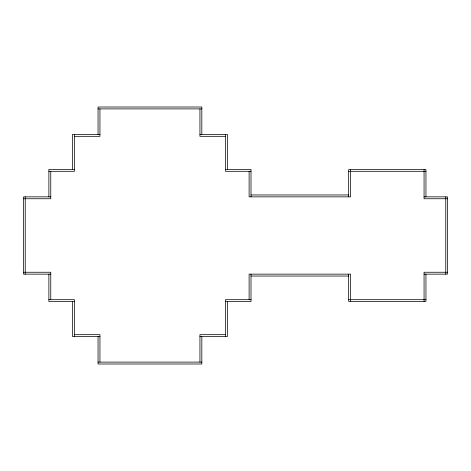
<?xml version="1.0" encoding="UTF-8"?>
<svg xmlns="http://www.w3.org/2000/svg" width="471" height="471" viewBox="0 0 471 471"><rect width="100%" height="100%" fill="white"/><g stroke="black" fill="none" stroke-linecap="round" stroke-linejoin="round"><path stroke-width="0.71" d="M98.056 108.895L201.829 108.895M99.946 134.435L72.522 134.435L72.522 169.425M199.94 134.435L227.369 134.435L227.369 169.425M74.412 136.325L99.946 136.325L99.946 108.895M225.474 136.325L199.94 136.325L199.94 108.895M74.412 169.425L48.878 169.425L48.878 196.854M225.474 169.425L251.008 169.425L251.008 196.854M48.878 171.314L74.412 171.314L74.412 134.435M251.008 171.314L225.474 171.314L225.474 134.435M348.658 171.314L425.955 171.314M251.008 194.959L348.658 194.959M50.768 196.854L23.55 196.854L23.55 274.146L50.768 274.146M424.065 196.854L447.45 196.854L447.45 274.146L424.065 274.146M23.55 198.744L50.768 198.744L50.768 171.314M447.45 198.744L424.065 198.744L424.065 169.637M23.55 272.256L50.768 272.256L50.768 299.686M447.45 272.256L424.065 272.256L424.065 301.363M251.008 276.041L348.658 276.041M48.878 299.686L74.412 299.686L74.412 336.565M251.008 299.686L225.474 299.686L225.474 336.565M348.658 299.686L425.955 299.686M74.412 301.575L48.878 301.575L48.878 274.146M225.474 301.575L251.008 301.575L251.008 274.146M74.412 334.675L99.946 334.675L99.946 362.105M225.474 334.675L199.94 334.675L199.94 362.105M99.946 336.565L72.522 336.565L72.522 301.575M199.94 336.565L227.369 336.565L227.369 301.575M98.056 362.105L201.829 362.105M445.766 196.854L445.766 274.146M425.955 196.854L425.955 169.637L348.658 169.637L348.658 196.854M425.955 274.146L425.955 301.363L348.658 301.363L348.658 274.146M350.554 169.637L350.554 196.854L249.118 196.854L249.118 171.314M350.554 301.363L350.554 274.146L249.118 274.146L249.118 299.686M201.829 134.435L201.829 107.005L98.056 107.005L98.056 134.435M201.829 336.565L201.829 363.995L98.056 363.995L98.056 336.565M25.234 196.854L25.234 274.146"/></g></svg>
